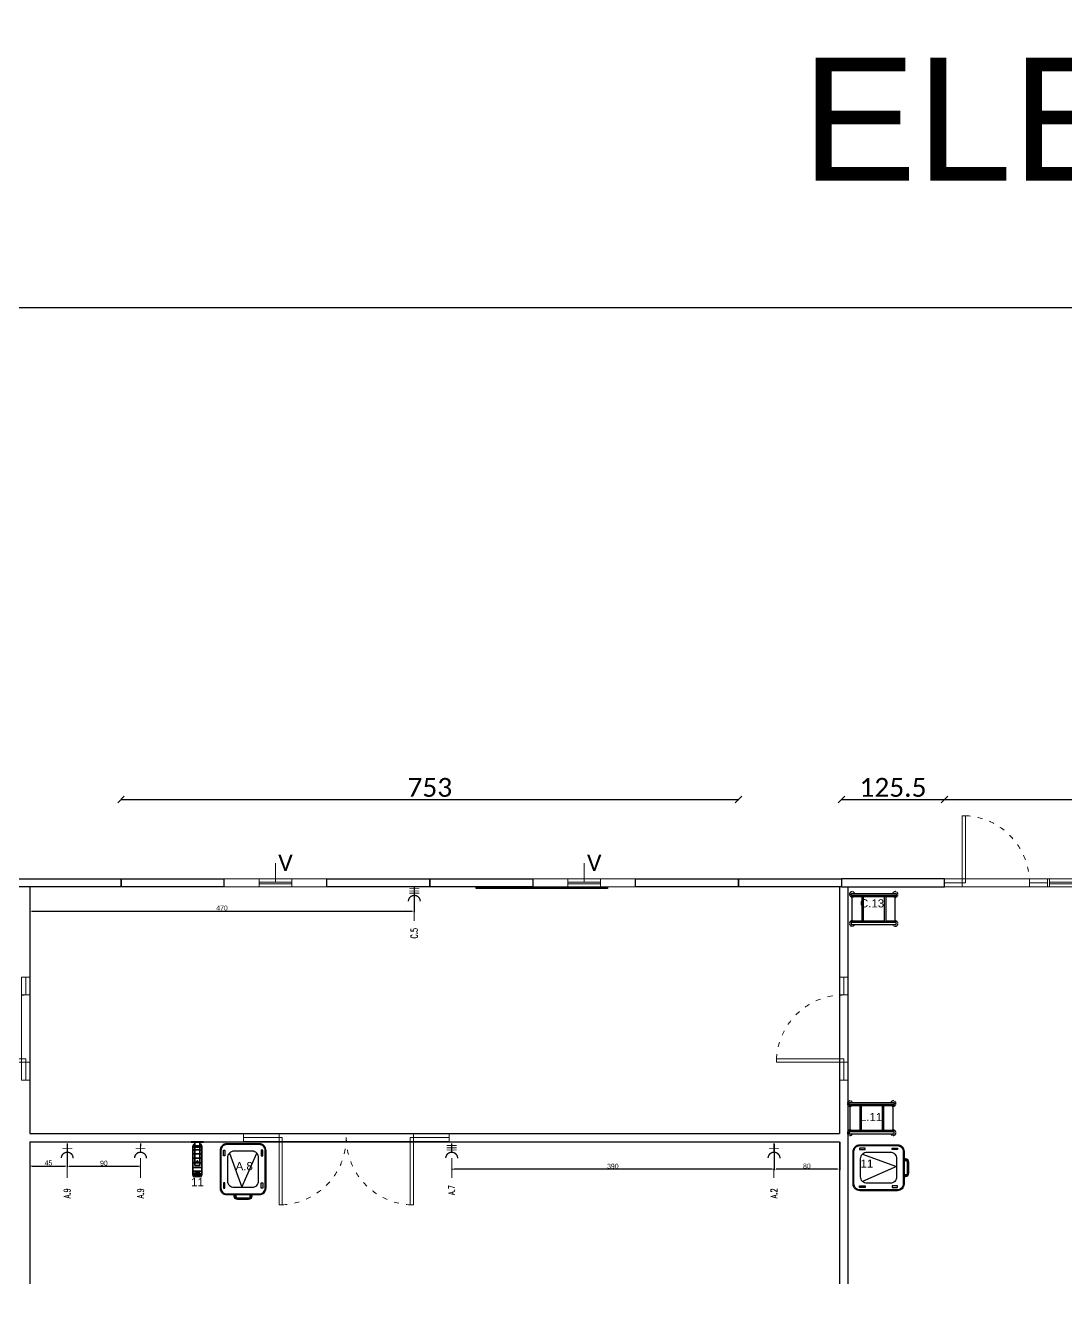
# Model space of a CAD drawing. Header units: millimetres. Extents: x -3516 to 33273, y -7531 to 724.
# Drawn here: x 11330 to 12598, y -2092 to -532 of the extents above; entities that cross this region are included whole.
import ezdxf
from ezdxf.enums import TextEntityAlignment as Align

# ---------------------------------------------------------------- set-up
doc = ezdxf.new("R2010")
doc.units = ezdxf.units.MM
for name, pattern in [('ACAD_ISO03W100', [30, 12, -18]), ('ACAD_ISO07W100', [3, 0, -3]), ('DOT', [6.35, 0, -6.35]), ('HIDDEN', [0.375, 0.25, -0.125])]:
    doc.linetypes.add(name, pattern=pattern)
for name, color, linetype, lineweight in [('-DWG_DETAY4', 7, 'DOT', 18), ('100x120 PEN', 155, 'Continuous', 15), ('40x60 VAS', 155, 'Continuous', 15), ('DIS-100', 9, 'Continuous', 30), ('GRC- Yazı 1', 3, 'Continuous', 20), ('GRC-Ekipman', 4, 'Continuous', 25), ('KAPI', 37, 'Continuous', 15), ('YAZI', 9, 'Continuous', 20)]:
    doc.layers.add(name, color=color, linetype=linetype, lineweight=lineweight)
doc.layers.add('TES_ELK', color=230, linetype='Continuous')
doc.styles.add('ekp-yazı', font='arial.ttf', dxfattribs={"height": 10})
doc.styles.get("Standard").update_dxf_attribs({"font": 'arial.ttf'})
doc.styles.add('TESNO', font='romans.shx', dxfattribs={"width": 0.8})
doc.styles.add('VEFA', font='calibri.ttf')
doc.dimstyles.new('ISO-25', dxfattribs={"dimtxt": 2.5, "dimasz": 2.5, "dimexe": 1.25, "dimexo": 0.625, "dimtad": 1, "dimtxsty": 'Standard', "dimcen": 2.5, "dimadec": 0, "dimazin": 0, "dimtfac": 1, "dimtmove": 0, "dimatfit": 3, "dimfxl": 1, "dimarcsym": 0})
doc.dimstyles.new('VEFA$0', dxfattribs={"dimtxt": 23, "dimasz": 8, "dimexe": 8, "dimexo": 20, "dimgap": 3, "dimtad": 1, "dimdec": 1, "dimdsep": 46, "dimtxsty": 'VEFA', "dimblk": 'OBLIQUE', "dimcen": 2.5, "dimclrd": 256, "dimclre": 256, "dimclrt": 8, "dimadec": 0, "dimazin": 0, "dimtfac": 1, "dimtdec": 1, "dimtix": 1, "dimtmove": 0, "dimatfit": 0, "dimldrblk": 'OBLIQUE', "dimfxl": 1, "dimarcsym": 0})

# ---------------------------------------------------------------- blocks, each defined once
blk = doc.blocks.new('A$Ccb6340a7')
at = {"layer": 'DIS-100', "lineweight": -2}
blk.add_lwpolyline([(10, 125.5), (10, 0), (0, 0), (0, 125.5)], close=True, dxfattribs=at)
blk = doc.blocks.new('A$Cdef76808')
at = {"layer": '100x120 PEN', "linetype": 'Continuous'}
for p, q in [((62.8, 6), (62.8, 29.1)), ((2.8, 10), (2.8, 0)), ((122.8, 6), (2.8, 6)), ((122.8, 4), (2.8, 4)), ((122.8, 10), (122.8, 0))]:
    blk.add_line(p, q, dxfattribs=at)
blk.add_lwpolyline([(125.5, 0), (0, 0), (0, 10), (125.5, 10)], close=True, dxfattribs=at)
blk = doc.blocks.new('ASDQ1234142')
at = {"layer": 'KAPI'}
for p, q in [((177899, 120456.1), (177877.3, 120456.1)), ((177899, 120461.1), (177899, 120451.1)), ((177981, 120461.1), (177981, 120451.1)), ((177981, 120456.1), (178002.8, 120456.1))]:
    blk.add_line(p, q, dxfattribs=at)
at = {"layer": 'KAPI', "linetype": 'Continuous', "ltscale": 0.5}
blk.add_lwpolyline([(177981, 120456.1), (177977, 120456.1), (177977, 120538.1), (177981, 120538.1), (177981, 120456.1)], dxfattribs=at)
at = {"layer": 'KAPI'}
blk.add_lwpolyline([(177877.3, 120451.1), (178002.8, 120451.1), (178002.8, 120461.1), (177877.3, 120461.1)], close=True, dxfattribs=at)
at = {"layer": 'KAPI', "linetype": 'ACAD_ISO03W100', "ltscale": 0.5}
blk.add_arc((177981.2, 120456), 82.2, 92.9167, 179.9475, dxfattribs=at)
blk = doc.blocks.new('A$C3c9ccc98')
at = {"layer": '40x60 VAS', "linetype": 'Continuous'}
for p, q in [((42.8, 19.1), (42.8, 29.1)), ((82.8, 25.1), (42.8, 25.1)), ((82.8, 23.1), (42.8, 23.1)), ((62.8, 23.1), (62.8, 0)), ((82.8, 19.1), (82.8, 29.1))]:
    blk.add_line(p, q, dxfattribs=at)
blk.add_lwpolyline([(125.5, 29.1), (0, 29.1), (0, 19.1), (125.5, 19.1)], close=True, dxfattribs=at)
blk = doc.blocks.new('_Oblique')
at = {"color": 0, "linetype": 'ByBlock', "lineweight": -2}
blk.add_line((-0.5, -0.5), (0.5, 0.5), dxfattribs=at)
blk = doc.blocks.new('*D113')
at = {"linetype": 'ACAD_ISO07W100', "lineweight": -2, "transparency": 16777216}
for p, q in [((11446.2, -1476.6), (11446.2, -1476.1)), ((12199.2, -1476.6), (12199.2, -1476.1))]:
    blk.add_line(p, q, dxfattribs=at)
at = {"linetype": 'Continuous', "lineweight": -2, "transparency": 16777216}
blk.add_line((11446.2, -1476.1), (12199.2, -1476.1), dxfattribs=at)
at = {"layer": 'Defpoints', "color": 0, "transparency": 16777216}
for p in [(12199.2, -1476.1), (11446.2, -1572.7), (12199.2, -1572.7)]:
    blk.add_point(p, dxfattribs=at)
at = {"lineweight": -2, "transparency": 16777216, "xscale": 8, "yscale": 8, "zscale": 8, "rotation": 180}
blk.add_blockref('_Oblique', (11446.2, -1476.1), dxfattribs=at)
at = {"lineweight": -2, "transparency": 16777216, "xscale": 8, "yscale": 8, "zscale": 8}
blk.add_blockref('_Oblique', (12199.2, -1476.1), dxfattribs=at)
at = {"color": 8, "transparency": 16777216, "insert": (11822.7, -1461.3), "char_height": 23, "attachment_point": 5, "style": 'VEFA', "bg_fill": 3, "box_fill_scale": 1.1, "bg_fill_color": 256, "bg_fill_true_color": 13158600, "bg_fill_transparency": 0}
blk.add_mtext('753', dxfattribs=at)
blk = doc.blocks.new('*D114')
at = {"linetype": 'ACAD_ISO07W100', "lineweight": -2, "transparency": 16777216}
for p, q in [((12324.7, -1476.6), (12324.7, -1476.1)), ((12450.2, -1476.6), (12450.2, -1476.1))]:
    blk.add_line(p, q, dxfattribs=at)
at = {"linetype": 'Continuous', "lineweight": -2, "transparency": 16777216}
blk.add_line((12324.7, -1476.1), (12450.2, -1476.1), dxfattribs=at)
at = {"layer": 'Defpoints', "color": 0, "transparency": 16777216}
for p in [(12450.2, -1476.1), (12324.7, -1572.7), (12450.2, -1572.7)]:
    blk.add_point(p, dxfattribs=at)
at = {"lineweight": -2, "transparency": 16777216, "xscale": 8, "yscale": 8, "zscale": 8, "rotation": 180}
blk.add_blockref('_Oblique', (12324.7, -1476.1), dxfattribs=at)
at = {"lineweight": -2, "transparency": 16777216, "xscale": 8, "yscale": 8, "zscale": 8}
blk.add_blockref('_Oblique', (12450.2, -1476.1), dxfattribs=at)
at = {"color": 8, "transparency": 16777216, "insert": (12387.5, -1461.3), "char_height": 23, "attachment_point": 5, "style": 'VEFA', "bg_fill": 3, "box_fill_scale": 1.1, "bg_fill_color": 256, "bg_fill_true_color": 13158600, "bg_fill_transparency": 0}
blk.add_mtext('125.5', dxfattribs=at)
blk = doc.blocks.new('*D115')
at = {"linetype": 'ACAD_ISO07W100', "lineweight": -2, "transparency": 16777216}
for p, q in [((12450.2, -1476.6), (12450.2, -1476.1)), ((13454.2, -1476.6), (13454.2, -1476.1))]:
    blk.add_line(p, q, dxfattribs=at)
at = {"linetype": 'Continuous', "lineweight": -2, "transparency": 16777216}
blk.add_line((12450.2, -1476.1), (13454.2, -1476.1), dxfattribs=at)
at = {"layer": 'Defpoints', "color": 0, "transparency": 16777216}
for p in [(13454.2, -1476.1), (12450.2, -1572.7), (13454.2, -1572.7)]:
    blk.add_point(p, dxfattribs=at)
at = {"lineweight": -2, "transparency": 16777216, "xscale": 8, "yscale": 8, "zscale": 8, "rotation": 180}
blk.add_blockref('_Oblique', (12450.2, -1476.1), dxfattribs=at)
at = {"lineweight": -2, "transparency": 16777216, "xscale": 8, "yscale": 8, "zscale": 8}
blk.add_blockref('_Oblique', (13454.2, -1476.1), dxfattribs=at)
at = {"color": 8, "transparency": 16777216, "insert": (12952.2, -1461.3), "char_height": 23, "attachment_point": 5, "style": 'VEFA', "bg_fill": 3, "box_fill_scale": 1.1, "bg_fill_color": 256, "bg_fill_true_color": 13158600, "bg_fill_transparency": 0}
blk.add_mtext('1004', dxfattribs=at)
blk = doc.blocks.new('*D110')
at = {"linetype": 'ACAD_ISO07W100', "lineweight": -2, "transparency": 16777216}
for p, q in [((12324.7, -1476.6), (12324.7, -1476.1)), ((12450.2, -1476.6), (12450.2, -1476.1))]:
    blk.add_line(p, q, dxfattribs=at)
at = {"linetype": 'Continuous', "lineweight": -2, "transparency": 16777216}
blk.add_line((12324.7, -1476.1), (12450.2, -1476.1), dxfattribs=at)
at = {"layer": 'Defpoints', "color": 0, "transparency": 16777216}
for p in [(12450.2, -1476.1), (12324.7, -1572.7), (12450.2, -1572.7)]:
    blk.add_point(p, dxfattribs=at)
at = {"lineweight": -2, "transparency": 16777216, "xscale": 8, "yscale": 8, "zscale": 8, "rotation": 180}
blk.add_blockref('_Oblique', (12324.7, -1476.1), dxfattribs=at)
at = {"lineweight": -2, "transparency": 16777216, "xscale": 8, "yscale": 8, "zscale": 8}
blk.add_blockref('_Oblique', (12450.2, -1476.1), dxfattribs=at)
at = {"color": 8, "transparency": 16777216, "insert": (12387.5, -1461.3), "char_height": 23, "attachment_point": 5, "style": 'VEFA', "bg_fill": 3, "box_fill_scale": 1.1, "bg_fill_color": 256, "bg_fill_true_color": 13158600, "bg_fill_transparency": 0}
blk.add_mtext('125.5', dxfattribs=at)
blk = doc.blocks.new('ARB. GN 1.1 17 raflı')
at = {"ltscale": 5}
for p, q in [((-35.5, 0), (-33.9, -1.7)), ((-2.5, 0), (-4.1, -1.7)), ((-3.7, -1.2), (-34.3, -1.2)), ((-33.9, -1.7), (-33.9, -12.9)), ((-33.9, -14.6), (-33.9, -40.4)), ((-4.1, -1.7), (-4.1, -12.9)), ((-4.1, -14.6), (-4.1, -40.4)), ((-33.9, -42.1), (-33.9, -53.7)), ((-4.1, -42.1), (-4.1, -53.7)), ((-35.5, -55), (-33.9, -53.3)), ((-3.7, -53.8), (-34.3, -53.8)), ((-2.5, -55), (-4.1, -53.3))]:
    blk.add_line(p, q, dxfattribs=at)
at = {"color": 253, "ltscale": 5}
for p, q in [((-35.5, -10.4), (-34.7, -10.4)), ((-34.7, -17.1), (-34.7, -10.4)), ((-34.7, -12.9), (-3.3, -12.9)), ((-34.7, -14.6), (-3.3, -14.6)), ((-3.3, -17.1), (-3.3, -10.4)), ((-3.3, -10.4), (-2.5, -10.4)), ((-35.5, -17.1), (-34.7, -17.1)), ((-3.3, -17.1), (-2.5, -17.1)), ((-35.5, -37.9), (-34.7, -37.9)), ((-35.5, -44.6), (-34.7, -44.6)), ((-34.7, -37.9), (-34.7, -44.6)), ((-34.7, -40.4), (-3.3, -40.4)), ((-34.7, -42.1), (-3.3, -42.1)), ((-3.3, -37.9), (-3.3, -44.6)), ((-3.3, -37.9), (-2.5, -37.9)), ((-3.3, -44.6), (-2.5, -44.6))]:
    blk.add_line(p, q, dxfattribs=at)
at = {"ltscale": 5}
for points in [[(-35.5, -55), (-38, -55), (-38, 0), (-35.5, 0)], [(0, 0), (-2.5, 0), (-2.5, -55), (0, -55)]]:
    blk.add_lwpolyline(points, close=True, dxfattribs=at)
at = {"color": 253, "linetype": 'HIDDEN', "ltscale": 5}
for centre, start, end in [((-36.8, -1.2), 331.045, 247.9757), ((-1.2, -1.2), 292.0243, 208.955), ((-36.8, -53.8), 112.0243, 28.955), ((-1.2, -53.8), 151.045, 67.9757)]:
    blk.add_arc(centre, 3.3, start, end, dxfattribs=at)
blk = doc.blocks.new('ASDQ2WE1241245')
at = {"layer": 'KAPI', "color": 3}
for p, q in [((178099.8, 119046.5), (178056.3, 119046.5)), ((178099.8, 119041.5), (178099.8, 119051.5)), ((178263.8, 119041.5), (178263.8, 119051.5)), ((178263.8, 119046.5), (178307.3, 119046.5))]:
    blk.add_line(p, q, dxfattribs=at)
blk.add_lwpolyline([(178056.3, 119051.5), (178307.3, 119051.5), (178307.3, 119041.5), (178056.3, 119041.5)], close=True, dxfattribs=at)
at = {"layer": 'KAPI', "color": 3, "linetype": 'Continuous', "ltscale": 0.5}
for points in [[(178099.8, 119046.5), (178103.8, 119046.5), (178103.8, 118964.5), (178099.8, 118964.5), (178099.8, 119046.5)], [(178263.8, 119046.5), (178259.8, 119046.5), (178259.8, 118964.5), (178263.8, 118964.5), (178263.8, 119046.5)]]:
    blk.add_lwpolyline(points, dxfattribs=at)
at = {"layer": 'KAPI', "color": 3, "linetype": 'ACAD_ISO03W100', "ltscale": 0.5}
for centre, start, end in [((178099.6, 119046.5), 272.9167, 359.9475), ((178264, 119046.5), 180.0525, 267.0833)]:
    blk.add_arc(centre, 82.2, start, end, dxfattribs=at)
blk = doc.blocks.new('mutfak hortumu.')
for p, q in [((-3.5, 0), (3.5, 0)), ((-5.5, -38), (-5.5, -2)), ((5.5, -2), (5.5, -38)), ((-3, -40), (-3.5, -40)), ((3.5, -40), (3, -40))]:
    blk.add_line(p, q)
at = {"color": 251}
for p, q in [((-2.6, -3.6, 147.3), (-1.8, -2.4, 147.3)), ((-2.6, -5, 147.3), (-2.6, -3.6, 147.3)), ((-1.8, -6.2, 147.3), (-2.6, -5, 147.3)), ((-1.8, -2.4, 147.3), (-0.4, -2, 147.3)), ((-0.4, -6.6, 147.3), (-1.8, -6.2, 147.3)), ((-0.8, -3.3, 154.5), (-1.3, -3.8, 154.5)), ((-1.3, -3.8, 154.5), (-1.3, -4.6, 154.5)), ((-1.3, -4.6, 154.5), (-0.8, -5.1, 154.5)), ((0, -3.3, 154.5), (-0.8, -3.3, 154.5)), ((-0.8, -5.1, 154.5), (0, -5.1, 154.5)), ((-0.4, -2, 147.3), (0.9, -2.4, 147.3)), ((0.9, -6.2, 147.3), (-0.4, -6.6, 147.3)), ((0.5, -3.8, 154.5), (0, -3.3, 154.5)), ((0, -5.1, 154.5), (0.5, -4.6, 154.5)), ((0.5, -4.6, 154.5), (0.5, -3.8, 154.5)), ((0.9, -2.4, 147.3), (1.8, -3.6, 147.3)), ((1.8, -5, 147.3), (0.9, -6.2, 147.3)), ((1.8, -3.6, 147.3), (1.8, -5, 147.3)), ((-3, -40), (-3, -17.9)), ((-3, -17.9), (3, -17.9)), ((3, -17.9), (3, -40)), ((-7.5, -43), (-7.5, -42.3)), ((-3, -42.3), (-7.5, -42.3)), ((7.5, -43), (-7.5, -43)), ((-3, -42.3), (-3, -40)), ((3, -42.3), (-3, -42.3)), ((-3, -42.3), (-3, -42.3)), ((3, -42.3), (3, -40)), ((7.5, -42.3), (3, -42.3)), ((3, -42.3), (3, -42.3)), ((7.5, -43), (7.5, -42.3))]:
    blk.add_line(p, q, dxfattribs=at)
for centre, start, end in [((-3.5, -2), 90, 180), ((3.5, -2), 360, 90), ((-3.5, -38), 180, 270), ((3.5, -38), 270, 360)]:
    blk.add_arc(centre, 2, start, end)
blk.add_point((0, -43), dxfattribs=at)
for points in [[(5.5, -2, 170.2), (-5.5, -2, 170.2), (-5.5, -2, 175.8), (5.5, -2, 175.8)], [(5.5, -2, 175.8), (-5.5, -2, 175.8), (-5.5, -3.8, 181.3), (5.5, -3.8, 181.3)], [(5.5, -3.8, 164.7), (-5.5, -3.8, 164.7), (-5.5, -2, 170.2), (5.5, -2, 170.2)], [(-5.5, -3.8, 181.3), (-5.5, -7.1, 185.9), (5.5, -7.1, 185.9), (5.5, -3.8, 181.3)], [(5.5, -7.1, 160.1), (-5.5, -7.1, 160.1), (-5.5, -3.8, 164.7), (5.5, -3.8, 164.7)], [(5.5, -7.1, 185.9), (-5.5, -7.1, 185.9), (-5.5, -11.7, 189.2), (5.5, -11.7, 189.2)], [(-5.5, -11.7, 156.8), (-5.5, -7.1, 160.1), (5.5, -7.1, 160.1), (5.5, -11.7, 156.8)], [(5.5, -11.7, 189.2), (-5.5, -11.7, 189.2), (-5.5, -17.1, 191), (5.5, -17.1, 191)], [(-5.5, -17.1, 155), (-5.5, -11.7, 156.8), (5.5, -11.7, 156.8), (5.5, -17.1, 155)], [(-5.5, -17.1, 191), (-5.5, -22.8, 191), (5.5, -22.8, 191), (5.5, -17.1, 191)], [(-5.5, -22.8, 155), (-5.5, -17.1, 155), (5.5, -17.1, 155), (5.5, -22.8, 155)], [(5.5, -22.8, 191), (-5.5, -22.8, 191), (-5.5, -28.3, 189.2), (5.5, -28.3, 189.2)], [(-5.5, -22.8, 155), (5.5, -22.8, 155), (5.5, -28.3, 156.8), (-5.5, -28.3, 156.8)], [(-5.5, -32.9, 185.9), (5.5, -32.9, 185.9), (5.5, -28.3, 189.2), (-5.5, -28.3, 189.2)], [(-5.5, -28.3, 156.8), (5.5, -28.3, 156.8), (5.5, -32.9, 160.1), (-5.5, -32.9, 160.1)], [(-5.5, -36.2, 181.3), (5.5, -36.2, 181.3), (5.5, -32.9, 185.9), (-5.5, -32.9, 185.9)], [(-5.5, -32.9, 160.1), (5.5, -32.9, 160.1), (5.5, -36.2, 164.7), (-5.5, -36.2, 164.7)], [(-5.5, -38, 175.8), (5.5, -38, 175.8), (5.5, -36.2, 181.3), (-5.5, -36.2, 181.3)], [(-5.5, -36.2, 164.7), (5.5, -36.2, 164.7), (5.5, -38, 170.2), (-5.5, -38, 170.2)], [(-5.5, -38, 170.2), (5.5, -38, 170.2), (5.5, -38, 175.8), (-5.5, -38, 175.8)]]:
    blk.add_3dface(points)
at = {"invisible_edges": 6}
for points in [[(-5.5, -2, 175.8), (-5.5, -3.8, 181.3), (-5.5, -20, 173), (-5.5, -2, 175.8)], [(-5.5, -2, 170.2), (-5.5, -2, 175.8), (-5.5, -20, 173), (-5.5, -2, 170.2)], [(-5.5, -3.8, 164.7), (-5.5, -2, 170.2), (-5.5, -20, 173), (-5.5, -3.8, 164.7)], [(-5.5, -3.8, 181.3), (-5.5, -7.1, 185.9), (-5.5, -20, 173), (-5.5, -3.8, 181.3)], [(-5.5, -7.1, 160.1), (-5.5, -3.8, 164.7), (-5.5, -20, 173), (-5.5, -7.1, 160.1)], [(-5.5, -7.1, 185.9), (-5.5, -11.7, 189.2), (-5.5, -20, 173), (-5.5, -7.1, 185.9)], [(-5.5, -11.7, 156.8), (-5.5, -7.1, 160.1), (-5.5, -20, 173), (-5.5, -11.7, 156.8)], [(-5.5, -11.7, 189.2), (-5.5, -17.1, 191), (-5.5, -20, 173), (-5.5, -11.7, 189.2)], [(-5.5, -17.1, 155), (-5.5, -11.7, 156.8), (-5.5, -20, 173), (-5.5, -17.1, 155)], [(5.5, -3.8, 164.7), (5.5, -2, 170.2), (5.5, -20, 173), (5.5, -3.8, 164.7)], [(5.5, -2, 170.2), (5.5, -2, 175.8), (5.5, -20, 173), (5.5, -2, 170.2)], [(5.5, -2, 175.8), (5.5, -3.8, 181.3), (5.5, -20, 173), (5.5, -2, 175.8)], [(5.5, -7.1, 160.1), (5.5, -3.8, 164.7), (5.5, -20, 173), (5.5, -7.1, 160.1)], [(5.5, -3.8, 181.3), (5.5, -7.1, 185.9), (5.5, -20, 173), (5.5, -3.8, 181.3)], [(5.5, -11.7, 156.8), (5.5, -7.1, 160.1), (5.5, -20, 173), (5.5, -11.7, 156.8)], [(5.5, -7.1, 185.9), (5.5, -11.7, 189.2), (5.5, -20, 173), (5.5, -7.1, 185.9)], [(5.5, -17.1, 155), (5.5, -11.7, 156.8), (5.5, -20, 173), (5.5, -17.1, 155)], [(5.5, -11.7, 189.2), (5.5, -17.1, 191), (5.5, -20, 173), (5.5, -11.7, 189.2)], [(-5.5, -17.1, 191), (-5.5, -22.8, 191), (-5.5, -20, 173), (-5.5, -17.1, 191)], [(-5.5, -22.8, 155), (-5.5, -17.1, 155), (-5.5, -20, 173), (-5.5, -22.8, 155)], [(-5.5, -28.3, 156.8), (-5.5, -22.8, 155), (-5.5, -20, 173), (-5.5, -28.3, 156.8)], [(-5.5, -32.9, 160.1), (-5.5, -28.3, 156.8), (-5.5, -20, 173), (-5.5, -32.9, 160.1)], [(-5.5, -36.2, 164.7), (-5.5, -32.9, 160.1), (-5.5, -20, 173), (-5.5, -36.2, 164.7)], [(-5.5, -38, 170.2), (-5.5, -36.2, 164.7), (-5.5, -20, 173), (-5.5, -38, 170.2)], [(-5.5, -38, 175.8), (-5.5, -38, 170.2), (-5.5, -20, 173), (-5.5, -38, 175.8)], [(-5.5, -36.2, 181.3), (-5.5, -38, 175.8), (-5.5, -20, 173), (-5.5, -36.2, 181.3)], [(-5.5, -32.9, 185.9), (-5.5, -36.2, 181.3), (-5.5, -20, 173), (-5.5, -32.9, 185.9)], [(-5.5, -28.3, 189.2), (-5.5, -32.9, 185.9), (-5.5, -20, 173), (-5.5, -28.3, 189.2)], [(-5.5, -22.8, 191), (-5.5, -28.3, 189.2), (-5.5, -20, 173), (-5.5, -22.8, 191)], [(5.5, -22.8, 155), (5.5, -17.1, 155), (5.5, -20, 173), (5.5, -22.8, 155)], [(5.5, -17.1, 191), (5.5, -22.8, 191), (5.5, -20, 173), (5.5, -17.1, 191)], [(5.5, -22.8, 191), (5.5, -28.3, 189.2), (5.5, -20, 173), (5.5, -22.8, 191)], [(5.5, -28.3, 189.2), (5.5, -32.9, 185.9), (5.5, -20, 173), (5.5, -28.3, 189.2)], [(5.5, -32.9, 185.9), (5.5, -36.2, 181.3), (5.5, -20, 173), (5.5, -32.9, 185.9)], [(5.5, -36.2, 181.3), (5.5, -38, 175.8), (5.5, -20, 173), (5.5, -36.2, 181.3)], [(5.5, -38, 175.8), (5.5, -38, 170.2), (5.5, -20, 173), (5.5, -38, 175.8)], [(5.5, -38, 170.2), (5.5, -36.2, 164.7), (5.5, -20, 173), (5.5, -38, 170.2)], [(5.5, -36.2, 164.7), (5.5, -32.9, 160.1), (5.5, -20, 173), (5.5, -36.2, 164.7)], [(5.5, -32.9, 160.1), (5.5, -28.3, 156.8), (5.5, -20, 173), (5.5, -32.9, 160.1)], [(5.5, -28.3, 156.8), (5.5, -22.8, 155), (5.5, -20, 173), (5.5, -28.3, 156.8)]]:
    blk.add_3dface(points, dxfattribs=at)
at = {"color": 251}
for points in [[(3, -14, 196), (3, -18, 193.3), (-3, -18, 193.3), (-3, -14, 196)], [(-3, -18, 193.3), (-3, -14, 196), (-3, -42.3, 196), (-3, -40.8, 193.3)], [(3, -42.3, 196), (3, -14, 196), (-3, -14, 196), (-3, -42.3, 196)], [(-3, -18, 152.2), (-3, -14, 150), (-3, -42.3, 150), (-3, -40.8, 152.2)], [(3, -42.3, 150), (3, -14, 150), (-3, -14, 150), (-3, -42.3, 150)], [(-2.3, -5.3, 154.5), (-2.3, -5.3, 150.9), (-2.3, -3.3, 150.9), (-2.3, -3.3, 154.5)], [(-2.3, -5.3, 150.9), (-2.3, -5.3, 150.9), (-2.3, -5.3, 150.9), (-2.3, -3.3, 150.9)], [(-2.3, -3.3, 154.5), (-2.3, -3.3, 150.9), (1.5, -3.3, 150.9), (1.5, -3.3, 154.5)], [(-2.3, -3.3, 150.9), (-2.3, -5.3, 150.9), (1.5, -5.3, 150.9), (1.5, -3.3, 150.9)], [(1.5, -3.3, 154.5), (1.5, -3.3, 154.5), (-2.3, -3.3, 154.5)], [(1.5, -3.3, 154.5), (1.5, -5.3, 154.5), (-2.3, -5.3, 154.5), (-2.3, -3.3, 154.5)], [(1.5, -5.3, 154.5), (1.5, -5.3, 150.9), (-2.3, -5.3, 150.9), (-2.3, -5.3, 154.5)], [(1.5, -5.3, 150.9), (1.5, -5.3, 150.9), (-2.3, -5.3, 150.9)], [(1.5, -3.3, 154.5), (1.5, -3.3, 150.9), (1.5, -3.3, 154.5)], [(1.5, -3.3, 150.9), (1.5, -5.3, 150.9), (1.5, -5.3, 154.5), (1.5, -3.3, 154.5)], [(2, -4.1, 152.5), (4, -4.1, 163.5), (4, -4.6, 163.5), (2, -4.6, 152.5)], [(2.5, -4.1, 152.5), (2, -4.1, 152.5), (4, -4.1, 163.5), (4.5, -4.1, 163.5)], [(2, -4.6, 152.5), (2.5, -4.6, 152.5), (4.5, -4.6, 163.5), (4, -4.6, 163.5)], [(2.5, -4.1, 152.5), (4.5, -4.1, 163.5), (4.5, -4.6, 163.5), (2.5, -4.6, 152.5)], [(3, -18, 193.3), (3, -14, 196), (3, -42.3, 196), (3, -40.8, 193.3)], [(3, -18, 152.2), (3, -14, 150), (3, -42.3, 150), (3, -40.8, 152.2)], [(4.5, -4.1, 163.5), (4, -4.1, 163.5), (4, -4.6, 163.5), (4.5, -4.6, 163.5)], [(-0.3, -18.4, 191), (-0.7, -19, 191), (-0.7, -19, 193.3), (-0.3, -18.4, 193.3)], [(-0.3, -18.4, 150.1), (-0.7, -19, 150.1), (-0.7, -19, 155), (-0.3, -18.4, 155)], [(-0.7, -19, 191), (-0.3, -19.6, 191), (-0.3, -19.6, 193.3), (-0.7, -19, 193.3)], [(-0.7, -19, 150.1), (-0.3, -19.6, 150.1), (-0.3, -19.6, 155), (-0.7, -19, 155)], [(-0.3, -18.4, 191), (-0.3, -18.4, 193.3), (0.3, -18.4, 193.3), (0.3, -18.4, 191)], [(-0.3, -18.4, 150.1), (-0.3, -18.4, 155), (0.3, -18.4, 155), (0.3, -18.4, 150.1)], [(-0.3, -19.6, 191), (0.3, -19.6, 191), (0.3, -19.6, 193.3), (-0.3, -19.6, 193.3)], [(-0.3, -19.6, 150.1), (0.3, -19.6, 150.1), (0.3, -19.6, 155), (-0.3, -19.6, 155)], [(0.7, -19, 191), (0.3, -18.4, 191), (0.3, -18.4, 193.3), (0.7, -19, 193.3)], [(0.7, -19, 150.1), (0.3, -18.4, 150.1), (0.3, -18.4, 155), (0.7, -19, 155)], [(0.7, -19, 191), (0.7, -19, 193.3), (0.3, -19.6, 193.3), (0.3, -19.6, 191)], [(0.7, -19, 150.1), (0.7, -19, 155), (0.3, -19.6, 155), (0.3, -19.6, 150.1)], [(7.5, -42.3, 150), (-7.5, -42.3, 150), (-7.5, -42.3, 196), (7.5, -42.3, 196)], [(-7.5, -42.3, 150), (-7.5, -42.3, 196), (-7.5, -43, 196), (-7.5, -43, 150)], [(7.5, -43, 196), (7.5, -42.3, 196), (-7.5, -42.3, 196), (-7.5, -43, 196)], [(7.5, -43, 150), (7.5, -42.3, 150), (-7.5, -42.3, 150), (-7.5, -43, 150)], [(7.5, -43, 150), (-7.5, -43, 150), (-7.5, -43, 196), (7.5, -43, 196)], [(-3, -40.8, 152.2), (-3, -42.3, 150), (-3, -42.3, 196), (-3, -40.8, 193.3)], [(3, -40.8, 152.2), (3, -42.3, 150), (3, -42.3, 196), (3, -40.8, 193.3)], [(7.5, -42.3, 150), (7.5, -42.3, 196), (7.5, -43, 196), (7.5, -43, 150)]]:
    blk.add_3dface(points, dxfattribs=at)
blk = doc.blocks.new('Rubbermaid.240lt')
at = {"color": 251}
for p, q in [((11.3, 56.5), (26.5, 14.9)), ((26.5, 14.9), (44.7, 56.5))]:
    blk.add_line(p, q, dxfattribs=at)
for points in [[(0, 59.9), (0, 13.9, 0.414214), (8, 5.9), (48, 5.9, 0.414214), (56, 13.9), (56, 59.9, 0.414214), (48, 67.9), (8, 67.9, 0.414214)], [(1, 59.9), (1, 13.9, 0.414214), (8, 6.9), (48, 6.9, 0.414214), (55, 13.9), (55, 59.9, 0.414214), (48, 66.9), (8, 66.9, 0.414214)]]:
    blk.add_lwpolyline(points, format="xyb", close=True)
for points in [[(4, 60.1), (5.8, 60.1), (5.8, 53.3), (4, 53.3)], [(52, 60.1), (50.2, 60.1), (50.2, 53.3), (52, 53.3)], [(4, 13.7), (5.8, 13.7), (5.8, 20.4), (4, 20.4)], [(52, 13.7), (50.2, 13.7), (50.2, 20.4), (52, 20.4)]]:
    blk.add_lwpolyline(points, close=True, dxfattribs=at)
for points in [[(9, 50.9), (9, 22.9, 0.414214), (17, 14.9), (39, 14.9, 0.414214), (47, 22.9), (47, 50.9, 0.414214), (39, 58.9), (17, 58.9, 0.414214)], [(19.3, 5.9), (19.3, 4, 0.414214), (21.3, 2), (34.7, 2, 0.414214), (36.7, 4), (36.7, 5.9), (38.7, 5.9), (38.7, 4, -0.414214), (34.7, 0), (21.3, 0, -0.414214), (17.3, 4), (17.3, 5.9)]]:
    blk.add_lwpolyline(points, format="xyb", close=True, dxfattribs=at)
blk.add_lwpolyline([(18.3, 5.9), (18.3, 4, 0.414214), (21.3, 1), (34.7, 1, 0.414214), (37.7, 4), (37.7, 5.9)], format="xyb", dxfattribs=at)
blk = doc.blocks.new('v-em')
at = {"layer": 'TES_ELK', "linetype": 'Continuous'}
for points, const_width in [([(0, -8.83), (0, 2)], 1.6), ([(-6, -4), (6, -4)], 1)]:
    blk.add_lwpolyline(points, dxfattribs=dict(at, const_width=const_width))
at = {"layer": 'TES_ELK', "linetype": 'Continuous', "const_width": 1.6}
blk.add_lwpolyline([(-7.22, -16.05), (-7.22, -16.05, -1), (7.22, -16.05)], format="xyb", dxfattribs=at)
blk = doc.blocks.new('T-RBS100')
at = {"layer": 'TES_ELK', "linetype": 'Continuous', "lineweight": 15}
blk.add_lwpolyline([(45, -16), (45, -40)], dxfattribs=at)
at = {"linetype": 'Continuous'}
blk.add_blockref('v-em', (45, 0), dxfattribs=at)
at = {"layer": 'TES_ELK', "linetype": 'Continuous', "style": 'TESNO', "width": 0.7}
blk.add_attdef('ENO', text='', height=8, rotation=90, dxfattribs=at).set_placement((45, -55, 1), align=Align.MIDDLE)
blk = doc.blocks.new('*D132')
at = {"color": 0, "lineweight": -2, "transparency": 16777216}
for p, q in [((12242.5, -1896), (12242.5, -1928)), ((12322.5, -1894), (12322.5, -1928)), ((12320, -1926.8), (12245, -1926.8))]:
    blk.add_line(p, q, dxfattribs=at)
at = {"color": 0, "transparency": 16777216}
for points in [[(12245, -1926.4), (12245, -1927.2), (12242.5, -1926.8)], [(12320, -1926.4), (12320, -1927.2), (12322.5, -1926.8)]]:
    blk.add_solid(points, dxfattribs=at)
at = {"layer": 'Defpoints', "color": 0, "transparency": 16777216}
for p in [(12242.5, -1895.4), (12322.5, -1893.4), (12242.5, -1926.8)]:
    blk.add_point(p, dxfattribs=at)
at = {"color": 0, "transparency": 16777216, "insert": (12282.5, -1923.1), "char_height": 2.5, "attachment_point": 5}
blk.add_mtext('{\\H2.4x;80}', dxfattribs=at)
blk = doc.blocks.new('*D133')
at = {"color": 0, "lineweight": -2, "transparency": 16777216}
for p, q in [((11849.4, -1926), (11849.4, -1928.2)), ((12240, -1927), (11851.9, -1927)), ((12242.5, -1927.4), (12242.5, -1928.2))]:
    blk.add_line(p, q, dxfattribs=at)
at = {"color": 0, "transparency": 16777216}
for points in [[(11851.9, -1926.6), (11851.9, -1927.4), (11849.4, -1927)], [(12240, -1926.6), (12240, -1927.4), (12242.5, -1927)]]:
    blk.add_solid(points, dxfattribs=at)
at = {"layer": 'Defpoints', "color": 0, "transparency": 16777216}
for p in [(11849.4, -1925.4), (11849.4, -1927), (12242.5, -1926.8)]:
    blk.add_point(p, dxfattribs=at)
at = {"color": 0, "transparency": 16777216, "insert": (12045.9, -1923.3), "char_height": 2.5, "attachment_point": 5}
blk.add_mtext('{\\H2.4x;390}', dxfattribs=at)
blk = doc.blocks.new('*D134')
at = {"color": 0, "lineweight": -2, "transparency": 16777216}
for p, q in [((11334.8, -1894), (11334.8, -1924.2)), ((11380.6, -1896), (11380.6, -1924.2)), ((11337.3, -1923), (11378.1, -1923))]:
    blk.add_line(p, q, dxfattribs=at)
at = {"color": 0, "transparency": 16777216}
for points in [[(11337.3, -1922.6), (11337.3, -1923.4), (11334.8, -1923)], [(11378.1, -1922.6), (11378.1, -1923.4), (11380.6, -1923)]]:
    blk.add_solid(points, dxfattribs=at)
at = {"layer": 'Defpoints', "color": 0, "transparency": 16777216}
for p in [(11334.8, -1893.4), (11380.6, -1895.4), (11380.6, -1923)]:
    blk.add_point(p, dxfattribs=at)
at = {"color": 0, "transparency": 16777216, "insert": (11357.7, -1919.3), "char_height": 2.5, "attachment_point": 5}
blk.add_mtext('{\\H2.4x;45}', dxfattribs=at)
blk = doc.blocks.new('*D135')
at = {"color": 0, "lineweight": -2, "transparency": 16777216}
for p, q in [((11380.6, -1923.6), (11380.6, -1924.6)), ((11383.1, -1923.3), (11467.4, -1923.3)), ((11469.9, -1924.8), (11469.9, -1922.1))]:
    blk.add_line(p, q, dxfattribs=at)
at = {"color": 0, "transparency": 16777216}
for points in [[(11383.1, -1922.9), (11383.1, -1923.7), (11380.6, -1923.3)], [(11467.4, -1922.9), (11467.4, -1923.7), (11469.9, -1923.3)]]:
    blk.add_solid(points, dxfattribs=at)
at = {"layer": 'Defpoints', "color": 0, "transparency": 16777216}
for p in [(11380.6, -1923), (11469.9, -1923.3), (11469.9, -1925.4)]:
    blk.add_point(p, dxfattribs=at)
at = {"color": 0, "transparency": 16777216, "insert": (11425.3, -1919.6), "char_height": 2.5, "attachment_point": 5}
blk.add_mtext('{\\H2.4x;90}', dxfattribs=at)
blk = doc.blocks.new('*D136')
at = {"color": 0, "lineweight": -2, "transparency": 16777216}
for p, q in [((11334.8, -1583.3), (11334.8, -1613.4)), ((11803.8, -1583.3), (11803.8, -1613.4)), ((11337.3, -1612.1), (11801.3, -1612.1))]:
    blk.add_line(p, q, dxfattribs=at)
at = {"color": 0, "transparency": 16777216}
for points in [[(11337.3, -1611.7), (11337.3, -1612.5), (11334.8, -1612.1)], [(11801.3, -1611.7), (11801.3, -1612.5), (11803.8, -1612.1)]]:
    blk.add_solid(points, dxfattribs=at)
at = {"layer": 'Defpoints', "color": 0, "transparency": 16777216}
for p in [(11334.8, -1582.7), (11803.8, -1582.7), (11803.8, -1612.1)]:
    blk.add_point(p, dxfattribs=at)
at = {"color": 0, "transparency": 16777216, "insert": (11569.3, -1608.4), "char_height": 2.5, "attachment_point": 5}
blk.add_mtext('{\\H2.4x;470}', dxfattribs=at)

msp = doc.modelspace()

# ---------------------------------------------------------------- linework, layer by layer
at = {"layer": '-DWG_DETAY4', "color": 251, "lineweight": 15}
msp.add_lwpolyline([(11793.015, -1609.935), (11798.015, -1609.935)], dxfattribs=at)
for p, q in [((11334.792, -1582.685), (11334.792, -1883.392)), ((12322.469, -1582.685), (12322.469, -1883.392)), ((12332.469, -1582.685), (12332.469, -2066.685)), ((11334.792, -1883.392), (12322.469, -1883.392)), ((11334.792, -1893.392), (11334.792, -2066.685)), ((11334.792, -1893.392), (12322.469, -1893.392)), ((12322.469, -1893.392), (12322.469, -2066.685))]:
    msp.add_line(p, q)
msp.add_lwpolyline([(10124.236, -875.905), (16324.236, -875.905), (16324.236, -3667.462), (10124.236, -3667.462)])
at = {"layer": 'GRC-Ekipman'}
msp.add_lwpolyline([(11879.213, -1582.685), (12039.213, -1582.685), (12039.213, -1584.685), (11879.213, -1584.685)], close=True, dxfattribs=at)
at = {"layer": 'TES_ELK', "linetype": 'Continuous', "elevation": 0}
for points, const_width in [([(11809.823, -1584.743), (11797.823, -1584.721)], 1), ([(11809.823, -1587.515), (11797.823, -1587.492)], 1), ([(11809.823, -1590.287), (11797.823, -1590.264)], 1), ([(11803.814, -1592.936), (11803.834, -1582.106)], 1.6), ([(11855.422, -1898.029), (11843.422, -1898.006)], 1), ([(11855.422, -1900.801), (11843.422, -1900.778)], 1), ([(11849.413, -1906.222), (11849.434, -1895.392)], 1.6), ([(11855.422, -1903.572), (11843.422, -1903.55)], 1)]:
    msp.add_lwpolyline(points, dxfattribs=dict(at, const_width=const_width))
at = {"layer": 'TES_ELK', "linetype": 'Continuous', "const_width": 1.6, "elevation": 0}
for points in [[(11811.02, -1600.17), (11811.02, -1600.17, 1), (11796.58, -1600.142)], [(11856.619, -1913.455), (11856.619, -1913.455, 1), (11842.179, -1913.428)]]:
    msp.add_lwpolyline(points, format="xyb", dxfattribs=at)
at = {"layer": 'TES_ELK', "linetype": 'Continuous', "lineweight": 15, "elevation": 0}
for points in [[(11803.8, -1600.106), (11803.754, -1624.106)], [(11849.399, -1913.392), (11849.354, -1937.392)]]:
    msp.add_lwpolyline(points, dxfattribs=at)

# ---------------------------------------------------------------- block references
at = {"xscale": -1}
for name, p in [('ASDQ1234142', (190452.997, -122033.792)), ('A$Cdef76808', (12701.213, -1582.685))]:
    msp.add_blockref(name, p, dxfattribs=at)
for name, p, rotation in [('A$C3c9ccc98', (11571.713, -1553.55), 180), ('A$C3c9ccc98', (11948.213, -1553.55), 180), ('A$Ccb6340a7', (12324.713, -1582.685), 270), ('ASDQ1234142', (131786.048, 176184.598), 90), ('ASDQ1234142', (132783.47, 176184.598), 90)]:
    msp.add_blockref(name, p, dxfattribs=dict(at, rotation=rotation))
at = {"rotation": 90}
for p in [(11446.213, -1582.685), (11571.713, -1582.685), (11822.713, -1582.685), (11948.213, -1582.685), (12199.213, -1582.685)]:
    msp.add_blockref('A$Ccb6340a7', p, dxfattribs=at)
msp.add_blockref('ASDQ2WE1241245', (-166460.964, -120934.786))
at = {"layer": 'GRC-Ekipman'}
for name, p, rotation in [('ARB. GN 1.1 17 raflı', (12391.493, -1628.479), 270), ('ARB. GN 1.1 17 raflı', (12388.982, -1883.66), 270), ('mutfak hortumu.', (11539.273, -1936.33), 180)]:
    msp.add_blockref(name, p, dxfattribs=dict(at, rotation=rotation))
msp.add_blockref('Rubbermaid.240lt', (11566.993, -1963.846, 0), dxfattribs=at)
at = {"layer": 'GRC-Ekipman', "xscale": -1, "rotation": 90}
msp.add_blockref('Rubbermaid.240lt', (12406.841, -1897.091, 0), dxfattribs=at)
at = {"layer": 'TES_ELK', "linetype": 'Continuous'}
ref = msp.add_blockref('T-RBS100', (11425.615, -1897.477, 0), dxfattribs=dict(at, xscale=-1, rotation=359.8913049762151))
ref.add_attrib('ENO', 'A.9', dxfattribs={"linetype": 'Continuous', "height": 8, "rotation": 89.891305, "style": 'TESNO', "width": 0.7}).set_placement((11380.503, -1956.285, 1), align=Align.MIDDLE)
ref = msp.add_blockref('T-RBS100', (11514.935, -1897.477, 0), dxfattribs=dict(at, xscale=-1, rotation=359.8913049762151))
ref.add_attrib('ENO', 'A.9', dxfattribs={"linetype": 'Continuous', "height": 8, "rotation": 89.891305, "style": 'TESNO', "width": 0.7}).set_placement((11469.823, -1956.285, 1), align=Align.MIDDLE)
ref = msp.add_blockref('T-RBS100', (12287.466, -1897.477, 0), dxfattribs=dict(at, xscale=-1, rotation=359.8913049762151))
ref.add_attrib('ENO', 'A.2', dxfattribs={"linetype": 'Continuous', "height": 8, "rotation": 89.891305, "style": 'TESNO', "width": 0.7}).set_placement((12242.354, -1956.285, 1), align=Align.MIDDLE)

# ---------------------------------------------------------------- texts
at = {"layer": 'GRC- Yazı 1', "color": 1, "style": 'ekp-yazı'}
msp.add_text('ELEKTRİK TESİSAT', height=150.06273, dxfattribs=at).set_placement((12276.081, -721.274))
at = {"layer": 'GRC- Yazı 1', "color": 6, "style": 'ekp-yazı'}
for s, p in [('C.13', (12347.234, -1607.62)), ('L.11', (12347.234, -1868.206)), ('A.8', (11585.915, -1928.143, 0)), ('11', (12347.967, -1925.091, 0)), ('11', (11531.557, -1947.743))]:
    msp.add_text(s, height=10, dxfattribs=at).set_placement(p)
at = {"layer": 'TES_ELK', "linetype": 'Continuous', "style": 'TESNO', "width": 0.7}
for tag, p in [('C.5', (11803.726, -1639.106, 1)), ('A.7', (11849.325, -1952.392, 1))]:
    msp.add_attdef(tag, text='ENO', height=8, rotation=89.891305, dxfattribs=at).set_placement(p, align=Align.MIDDLE)
at = {"layer": 'YAZI', "linetype": 'Continuous', "lineweight": -2, "style": 'VEFA'}
for p in [(11637.868, -1563.25), (12014.368, -1563.25)]:
    msp.add_text('V', height=20, dxfattribs=at).set_placement(p)

# ---------------------------------------------------------------- dimensions: what is measured, and where the dimension line sits
for base, p1, p2, text, picture, middle in [((11803.833, -1612.129), (11334.792, -1582.685), (11803.833, -1582.685), '{\\H2.4x;470}', '*D136', (11569.312, -1608.441)), ((11380.619, -1922.989), (11334.792, -1893.392), (11380.619, -1895.392), '{\\H2.4x;45}', '*D134', (11357.705, -1919.313)), ((12242.469, -1926.784), (12322.469, -1893.392), (12242.469, -1895.392), '{\\H2.4x;<>}', '*D132', (12282.469, -1923.095)), ((11469.882, -1923.315), (11380.619, -1922.989), (11469.882, -1925.392), '{\\H2.4x;90}', '*D135', (11425.25, -1919.627)), ((11849.377, -1926.983), (12242.469, -1926.784), (11849.377, -1925.392), '{\\H2.4x;390}', '*D133', (12045.923, -1923.293))]:
    dim = msp.add_linear_dim(base=base, p1=p1, p2=p2, text=text, dimstyle='ISO-25')
    dim.commit()
    dim.dimension.update_dxf_attribs({"geometry": picture, "text_midpoint": middle})

# ---------------------------------------------------------------- next in the draw order: dimensions: what is measured, and where the dimension line sits
for base, p1, p2, picture, middle in [((12199.213, -1476.081), (11446.213, -1572.685), (12199.213, -1572.685), '*D113', (11822.713, -1461.298)), ((12450.213, -1476.081), (12324.713, -1572.685), (12450.213, -1572.685), '*D114', (12387.463, -1461.298))]:
    dim = msp.add_linear_dim(base=base, p1=p1, p2=p2, dimstyle='VEFA$0', override={"dimexe": 0, "dimtmove": 1, "dimfxl": 0.5, "dimfxlon": 1, "dimtfill": 1, "dimarcsym": 1})
    dim.commit()
    dim.dimension.update_dxf_attribs({"geometry": picture, "text_midpoint": middle})

# ---------------------------------------------------------------- next in the draw order: block references
at = {"rotation": 90}
msp.add_blockref('A$Ccb6340a7', (12324.713, -1582.685), dxfattribs=at)

# ---------------------------------------------------------------- next in the draw order: dimensions: what is measured, and where the dimension line sits
dim = msp.add_linear_dim(base=(13454.213, -1476.081), p1=(12450.213, -1572.685), p2=(13454.213, -1572.685), dimstyle='VEFA$0', override={"dimexe": 0, "dimtmove": 1, "dimfxl": 0.5, "dimfxlon": 1, "dimtfill": 1, "dimarcsym": 1})
dim.commit()
dim.dimension.update_dxf_attribs({"geometry": '*D115', "text_midpoint": (12952.213, -1461.298)})

# ---------------------------------------------------------------- next in the draw order: dimensions: what is measured, and where the dimension line sits
dim = msp.add_linear_dim(base=(12450.213, -1476.081), p1=(12324.713, -1572.685), p2=(12450.213, -1572.685), dimstyle='VEFA$0', override={"dimexe": 0, "dimtmove": 1, "dimfxl": 0.5, "dimfxlon": 1, "dimtfill": 1, "dimarcsym": 1})
dim.commit()
dim.dimension.update_dxf_attribs({"geometry": '*D110', "text_midpoint": (12387.463, -1461.298)})

doc.saveas('drawing.dxf')
